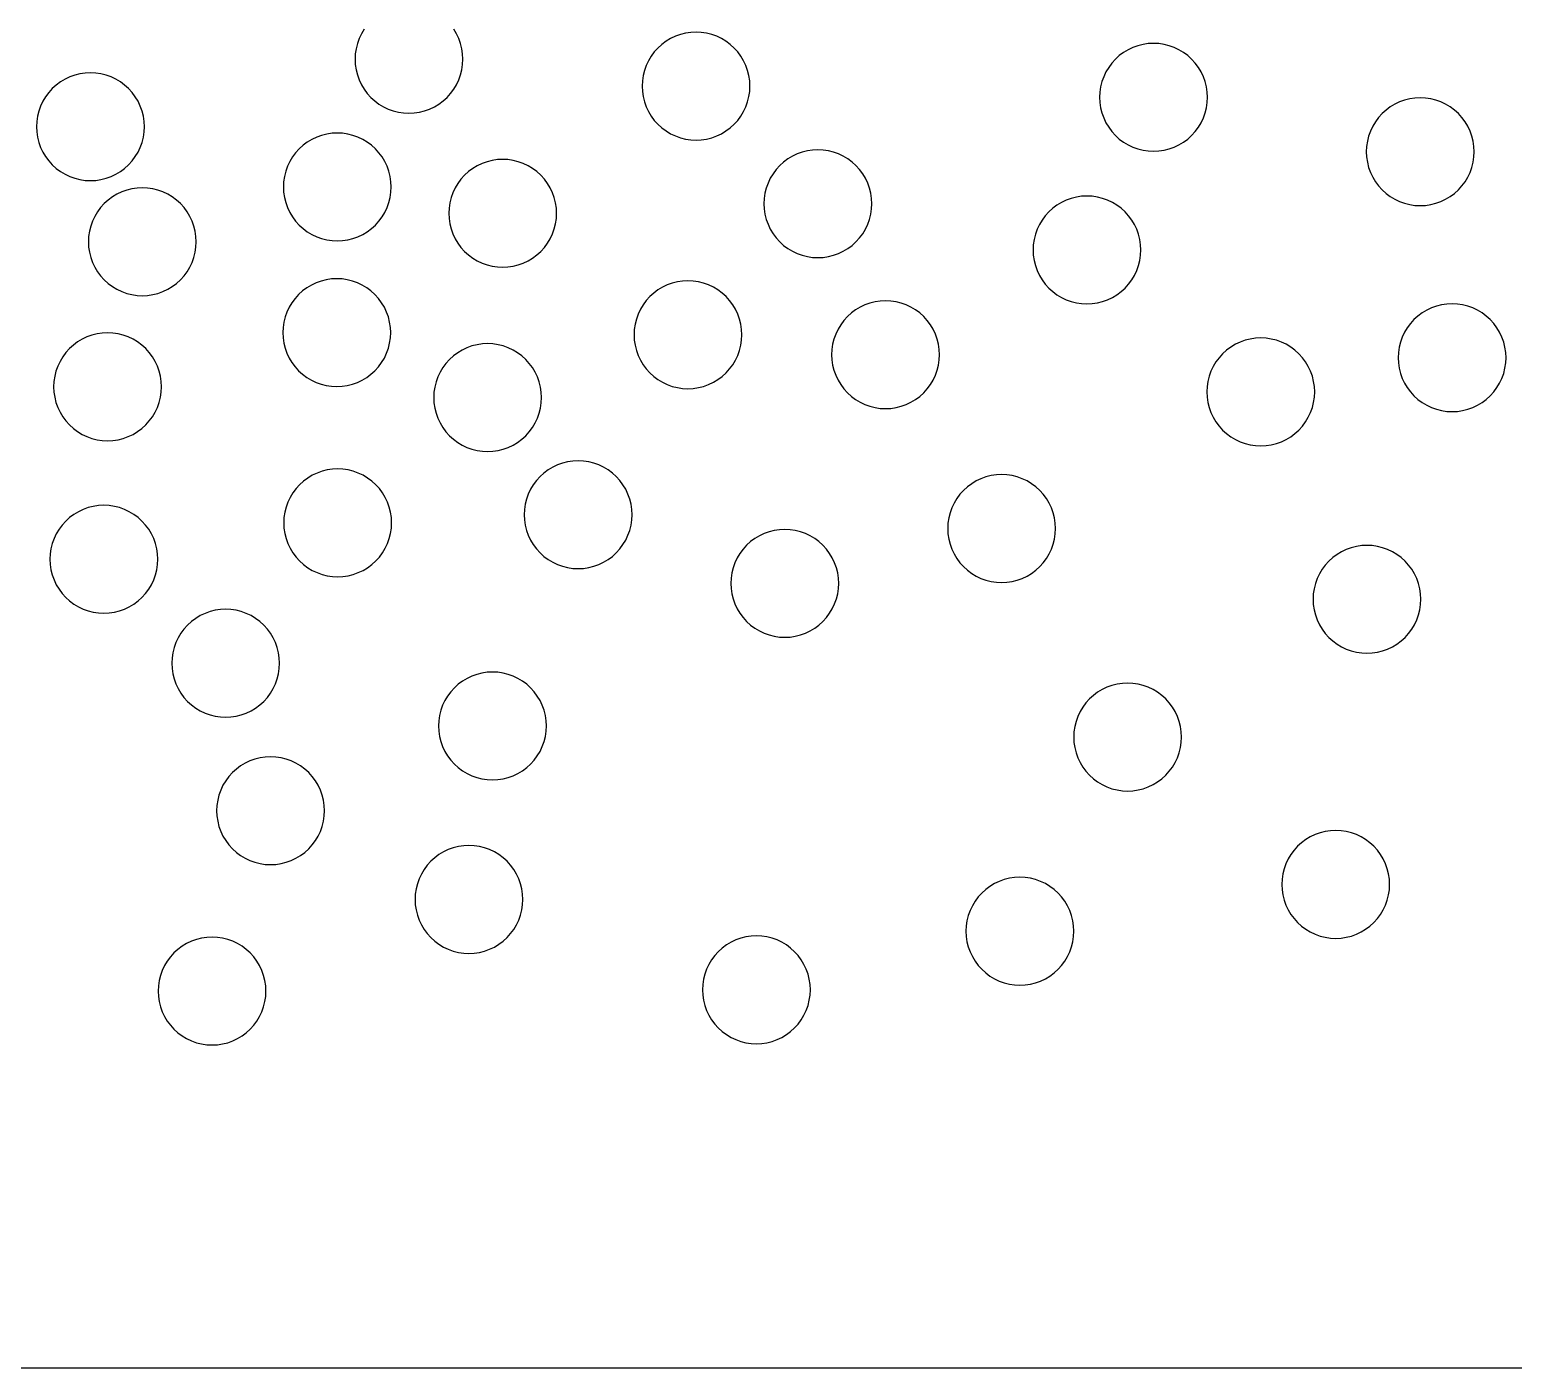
# Model space of a CAD drawing. Header units: millimetres. Extents: x 0 to 406, y 0 to 84.
# Drawn here: x 320.78 to 362.05, y 0 to 37.23 of the extents above; entities that cross this region are included whole.
import ezdxf

# ---------------------------------------------------------------- set-up
doc = ezdxf.new("R2010")
doc.units = ezdxf.units.MM

msp = doc.modelspace()

# ---------------------------------------------------------------- linework, layer by layer
at = {"color": 0}
for points in [[(0, 0), (0, 83.82), (406.4, 83.82), (406.4, 0), (0, 0)], [(330.082, 37.244), (330.006, 37.118), (329.943, 36.985), (329.894, 36.846), (329.858, 36.703), (329.836, 36.558), (329.829, 36.411), (329.836, 36.264), (329.858, 36.118), (329.894, 35.975), (329.943, 35.837), (330.006, 35.704), (330.082, 35.577), (330.17, 35.459), (330.268, 35.35), (330.377, 35.251), (330.496, 35.164), (330.622, 35.088), (330.755, 35.025), (330.894, 34.975), (331.036, 34.94), (331.182, 34.918), (331.329, 34.911), (331.476, 34.918), (331.622, 34.94), (331.764, 34.975), (331.903, 35.025), (332.036, 35.088), (332.162, 35.164), (332.281, 35.251), (332.39, 35.35)], [(332.39, 35.35), (332.489, 35.459), (332.576, 35.577), (332.652, 35.704), (332.715, 35.837), (332.764, 35.975), (332.8, 36.118), (332.822, 36.264), (332.829, 36.411), (332.822, 36.558), (332.8, 36.703), (332.764, 36.846), (332.715, 36.985), (332.652, 37.118), (332.576, 37.244)], [(340.375, 34.603), (340.474, 34.712), (340.562, 34.83), (340.638, 34.957), (340.701, 35.09), (340.75, 35.228), (340.786, 35.371), (340.808, 35.517), (340.815, 35.664), (340.808, 35.811), (340.786, 35.956), (340.75, 36.099), (340.701, 36.238), (340.638, 36.371), (340.562, 36.497), (340.474, 36.615), (340.375, 36.724), (340.266, 36.823), (340.148, 36.911), (340.022, 36.987), (339.889, 37.049), (339.75, 37.099), (339.607, 37.135), (339.462, 37.156), (339.315, 37.164), (339.168, 37.156), (339.022, 37.135), (338.879, 37.099), (338.741, 37.049), (338.608, 36.987), (338.481, 36.911), (338.363, 36.823), (338.254, 36.724), (338.155, 36.615), (338.068, 36.497), (337.992, 36.371), (337.929, 36.238), (337.879, 36.099), (337.844, 35.956), (337.822, 35.811), (337.815, 35.664), (337.822, 35.517), (337.844, 35.371), (337.879, 35.228), (337.929, 35.09), (337.992, 34.957), (338.068, 34.83), (338.155, 34.712), (338.254, 34.603), (338.363, 34.504), (338.481, 34.416), (338.608, 34.341), (338.741, 34.278), (338.879, 34.228), (339.022, 34.193), (339.168, 34.171), (339.315, 34.164), (339.462, 34.171), (339.607, 34.193), (339.75, 34.228), (339.889, 34.278), (340.022, 34.341), (340.148, 34.416), (340.266, 34.504), (340.375, 34.603)], [(353.101, 34.292), (353.2, 34.401), (353.288, 34.52), (353.363, 34.646), (353.426, 34.779), (353.476, 34.918), (353.512, 35.06), (353.533, 35.206), (353.54, 35.353), (353.533, 35.5), (353.512, 35.646), (353.476, 35.788), (353.426, 35.927), (353.363, 36.06), (353.288, 36.186), (353.2, 36.305), (353.101, 36.414), (352.992, 36.512), (352.874, 36.6), (352.748, 36.676), (352.614, 36.739), (352.476, 36.788), (352.333, 36.824), (352.187, 36.846), (352.04, 36.853), (351.893, 36.846), (351.748, 36.824), (351.605, 36.788), (351.466, 36.739), (351.333, 36.676), (351.207, 36.6), (351.089, 36.512), (350.98, 36.414), (350.881, 36.305), (350.793, 36.186), (350.718, 36.06), (350.655, 35.927), (350.605, 35.788), (350.569, 35.646), (350.548, 35.5), (350.54, 35.353), (350.548, 35.206), (350.569, 35.06), (350.605, 34.918), (350.655, 34.779), (350.718, 34.646), (350.793, 34.52), (350.881, 34.401), (350.98, 34.292), (351.089, 34.193), (351.207, 34.106), (351.333, 34.03), (351.466, 33.967), (351.605, 33.918), (351.748, 33.882), (351.893, 33.86), (352.04, 33.853), (352.187, 33.86), (352.333, 33.882), (352.476, 33.918), (352.614, 33.967), (352.748, 34.03), (352.874, 34.106), (352.992, 34.193), (353.101, 34.292)], [(323.531, 33.475), (323.63, 33.584), (323.718, 33.702), (323.794, 33.828), (323.857, 33.961), (323.906, 34.1), (323.942, 34.243), (323.964, 34.388), (323.971, 34.535), (323.964, 34.682), (323.942, 34.828), (323.906, 34.971), (323.857, 35.109), (323.794, 35.242), (323.718, 35.369), (323.63, 35.487), (323.531, 35.596), (323.422, 35.695), (323.304, 35.782), (323.178, 35.858), (323.045, 35.921), (322.906, 35.971), (322.763, 36.006), (322.618, 36.028), (322.471, 36.035), (322.324, 36.028), (322.178, 36.006), (322.035, 35.971), (321.897, 35.921), (321.764, 35.858), (321.637, 35.782), (321.519, 35.695), (321.41, 35.596), (321.311, 35.487), (321.224, 35.369), (321.148, 35.242), (321.085, 35.109), (321.035, 34.971), (321, 34.828), (320.978, 34.682), (320.971, 34.535), (320.978, 34.388), (321, 34.243), (321.035, 34.1), (321.085, 33.961), (321.148, 33.828), (321.224, 33.702), (321.311, 33.584), (321.41, 33.475), (321.519, 33.376), (321.637, 33.288), (321.764, 33.212), (321.897, 33.149), (322.035, 33.1), (322.178, 33.064), (322.324, 33.043), (322.471, 33.035), (322.618, 33.043), (322.763, 33.064), (322.906, 33.1), (323.045, 33.149), (323.178, 33.212), (323.304, 33.288), (323.422, 33.376), (323.531, 33.475)], [(360.52, 32.779), (360.618, 32.888), (360.706, 33.006), (360.782, 33.133), (360.845, 33.266), (360.894, 33.404), (360.93, 33.547), (360.952, 33.693), (360.959, 33.84), (360.952, 33.987), (360.93, 34.132), (360.894, 34.275), (360.845, 34.414), (360.782, 34.547), (360.706, 34.673), (360.618, 34.791), (360.52, 34.9), (360.41, 34.999), (360.292, 35.087), (360.166, 35.163), (360.033, 35.226), (359.894, 35.275), (359.751, 35.311), (359.606, 35.333), (359.459, 35.34), (359.312, 35.333), (359.166, 35.311), (359.023, 35.275), (358.885, 35.226), (358.752, 35.163), (358.626, 35.087), (358.507, 34.999), (358.398, 34.9), (358.299, 34.791), (358.212, 34.673), (358.136, 34.547), (358.073, 34.414), (358.023, 34.275), (357.988, 34.132), (357.966, 33.987), (357.959, 33.84), (357.966, 33.693), (357.988, 33.547), (358.023, 33.404), (358.073, 33.266), (358.136, 33.133), (358.212, 33.006), (358.299, 32.888), (358.398, 32.779), (358.507, 32.68), (358.626, 32.593), (358.752, 32.517), (358.885, 32.454), (359.023, 32.404), (359.166, 32.369), (359.312, 32.347), (359.459, 32.34), (359.606, 32.347), (359.751, 32.369), (359.894, 32.404), (360.033, 32.454), (360.166, 32.517), (360.292, 32.593), (360.41, 32.68), (360.52, 32.779)], [(330.397, 31.799), (330.496, 31.908), (330.584, 32.026), (330.66, 32.152), (330.722, 32.285), (330.772, 32.424), (330.808, 32.567), (330.829, 32.712), (330.837, 32.859), (330.829, 33.006), (330.808, 33.152), (330.772, 33.295), (330.722, 33.433), (330.66, 33.566), (330.584, 33.693), (330.496, 33.811), (330.397, 33.92), (330.288, 34.019), (330.17, 34.107), (330.044, 34.182), (329.911, 34.245), (329.772, 34.295), (329.629, 34.331), (329.484, 34.352), (329.337, 34.359), (329.19, 34.352), (329.044, 34.331), (328.901, 34.295), (328.763, 34.245), (328.63, 34.182), (328.503, 34.107), (328.385, 34.019), (328.276, 33.92), (328.177, 33.811), (328.089, 33.693), (328.014, 33.566), (327.951, 33.433), (327.901, 33.295), (327.865, 33.152), (327.844, 33.006), (327.837, 32.859), (327.844, 32.712), (327.865, 32.567), (327.901, 32.424), (327.951, 32.285), (328.014, 32.152), (328.089, 32.026), (328.177, 31.908), (328.276, 31.799), (328.385, 31.7), (328.503, 31.612), (328.63, 31.536), (328.763, 31.474), (328.901, 31.424), (329.044, 31.388), (329.19, 31.367), (329.337, 31.359), (329.484, 31.367), (329.629, 31.388), (329.772, 31.424), (329.911, 31.474), (330.044, 31.536), (330.17, 31.612), (330.288, 31.7), (330.397, 31.799)], [(343.764, 31.333), (343.863, 31.442), (343.951, 31.56), (344.027, 31.687), (344.09, 31.82), (344.139, 31.958), (344.175, 32.101), (344.197, 32.247), (344.204, 32.394), (344.197, 32.541), (344.175, 32.686), (344.139, 32.829), (344.09, 32.968), (344.027, 33.101), (343.951, 33.227), (343.863, 33.345), (343.764, 33.454), (343.655, 33.553), (343.537, 33.641), (343.411, 33.717), (343.278, 33.78), (343.139, 33.829), (342.996, 33.865), (342.851, 33.886), (342.704, 33.894), (342.557, 33.886), (342.411, 33.865), (342.268, 33.829), (342.13, 33.78), (341.997, 33.717), (341.87, 33.641), (341.752, 33.553), (341.643, 33.454), (341.544, 33.345), (341.457, 33.227), (341.381, 33.101), (341.318, 32.968), (341.268, 32.829), (341.233, 32.686), (341.211, 32.541), (341.204, 32.394), (341.211, 32.247), (341.233, 32.101), (341.268, 31.958), (341.318, 31.82), (341.381, 31.687), (341.457, 31.56), (341.544, 31.442), (341.643, 31.333), (341.752, 31.234), (341.87, 31.146), (341.997, 31.071), (342.13, 31.008), (342.268, 30.958), (342.411, 30.923), (342.557, 30.901), (342.704, 30.894), (342.851, 30.901), (342.996, 30.923), (343.139, 30.958), (343.278, 31.008), (343.411, 31.071), (343.537, 31.146), (343.655, 31.234), (343.764, 31.333)], [(334.997, 31.066), (335.096, 31.175), (335.184, 31.293), (335.26, 31.419), (335.323, 31.552), (335.372, 31.691), (335.408, 31.834), (335.43, 31.979), (335.437, 32.126), (335.43, 32.273), (335.408, 32.419), (335.372, 32.562), (335.323, 32.7), (335.26, 32.833), (335.184, 32.96), (335.096, 33.078), (334.997, 33.187), (334.888, 33.286), (334.77, 33.374), (334.644, 33.449), (334.511, 33.512), (334.372, 33.562), (334.229, 33.597), (334.084, 33.619), (333.937, 33.626), (333.79, 33.619), (333.644, 33.597), (333.501, 33.562), (333.363, 33.512), (333.23, 33.449), (333.103, 33.374), (332.985, 33.286), (332.876, 33.187), (332.777, 33.078), (332.69, 32.96), (332.614, 32.833), (332.551, 32.7), (332.501, 32.562), (332.466, 32.419), (332.444, 32.273), (332.437, 32.126), (332.444, 31.979), (332.466, 31.834), (332.501, 31.691), (332.551, 31.552), (332.614, 31.419), (332.69, 31.293), (332.777, 31.175), (332.876, 31.066), (332.985, 30.967), (333.103, 30.879), (333.23, 30.803), (333.363, 30.74), (333.501, 30.691), (333.644, 30.655), (333.79, 30.634), (333.937, 30.626), (334.084, 30.634), (334.229, 30.655), (334.372, 30.691), (334.511, 30.74), (334.644, 30.803), (334.77, 30.879), (334.888, 30.967), (334.997, 31.066)], [(324.974, 30.274), (325.073, 30.383), (325.16, 30.502), (325.236, 30.628), (325.299, 30.761), (325.349, 30.899), (325.384, 31.042), (325.406, 31.188), (325.413, 31.335), (325.406, 31.482), (325.384, 31.628), (325.349, 31.77), (325.299, 31.909), (325.236, 32.042), (325.16, 32.168), (325.073, 32.286), (324.974, 32.396), (324.865, 32.494), (324.747, 32.582), (324.62, 32.658), (324.487, 32.721), (324.349, 32.77), (324.206, 32.806), (324.06, 32.828), (323.913, 32.835), (323.766, 32.828), (323.621, 32.806), (323.478, 32.77), (323.339, 32.721), (323.206, 32.658), (323.08, 32.582), (322.962, 32.494), (322.853, 32.396), (322.754, 32.286), (322.666, 32.168), (322.59, 32.042), (322.527, 31.909), (322.478, 31.77), (322.442, 31.628), (322.42, 31.482), (322.413, 31.335), (322.42, 31.188), (322.442, 31.042), (322.478, 30.899), (322.527, 30.761), (322.59, 30.628), (322.666, 30.502), (322.754, 30.383), (322.853, 30.274), (322.962, 30.175), (323.08, 30.088), (323.206, 30.012), (323.339, 29.949), (323.478, 29.899), (323.621, 29.864), (323.766, 29.842), (323.913, 29.835), (324.06, 29.842), (324.206, 29.864), (324.349, 29.899), (324.487, 29.949), (324.62, 30.012), (324.747, 30.088), (324.865, 30.175), (324.974, 30.274)], [(351.249, 30.046), (351.348, 30.155), (351.436, 30.273), (351.511, 30.4), (351.574, 30.533), (351.624, 30.671), (351.66, 30.814), (351.681, 30.96), (351.688, 31.107), (351.681, 31.254), (351.66, 31.399), (351.624, 31.542), (351.574, 31.681), (351.511, 31.814), (351.436, 31.94), (351.348, 32.058), (351.249, 32.167), (351.14, 32.266), (351.022, 32.354), (350.895, 32.429), (350.762, 32.492), (350.624, 32.542), (350.481, 32.578), (350.335, 32.599), (350.188, 32.607), (350.041, 32.599), (349.896, 32.578), (349.753, 32.542), (349.614, 32.492), (349.481, 32.429), (349.355, 32.354), (349.237, 32.266), (349.128, 32.167), (349.029, 32.058), (348.941, 31.94), (348.865, 31.814), (348.803, 31.681), (348.753, 31.542), (348.717, 31.399), (348.696, 31.254), (348.688, 31.107), (348.696, 30.96), (348.717, 30.814), (348.753, 30.671), (348.803, 30.533), (348.865, 30.4), (348.941, 30.273), (349.029, 30.155), (349.128, 30.046), (349.237, 29.947), (349.355, 29.859), (349.481, 29.784), (349.614, 29.721), (349.753, 29.671), (349.896, 29.635), (350.041, 29.614), (350.188, 29.607), (350.335, 29.614), (350.481, 29.635), (350.624, 29.671), (350.762, 29.721), (350.895, 29.784), (351.022, 29.859), (351.14, 29.947), (351.249, 30.046)], [(330.382, 27.746), (330.481, 27.855), (330.569, 27.974), (330.645, 28.1), (330.708, 28.233), (330.757, 28.372), (330.793, 28.514), (330.815, 28.66), (330.822, 28.807), (330.815, 28.954), (330.793, 29.1), (330.757, 29.243), (330.708, 29.381), (330.645, 29.514), (330.569, 29.64), (330.481, 29.759), (330.382, 29.868), (330.273, 29.967), (330.155, 30.054), (330.029, 30.13), (329.896, 30.193), (329.757, 30.242), (329.614, 30.278), (329.469, 30.3), (329.322, 30.307), (329.175, 30.3), (329.029, 30.278), (328.886, 30.242), (328.748, 30.193), (328.615, 30.13), (328.488, 30.054), (328.37, 29.967), (328.261, 29.868), (328.162, 29.759), (328.075, 29.64), (327.999, 29.514), (327.936, 29.381), (327.886, 29.243), (327.851, 29.1), (327.829, 28.954), (327.822, 28.807), (327.829, 28.66), (327.851, 28.514), (327.886, 28.372), (327.936, 28.233), (327.999, 28.1), (328.075, 27.974), (328.162, 27.855), (328.261, 27.746), (328.37, 27.648), (328.488, 27.56), (328.615, 27.484), (328.748, 27.421), (328.886, 27.372), (329.029, 27.336), (329.175, 27.314), (329.322, 27.307), (329.469, 27.314), (329.614, 27.336), (329.757, 27.372), (329.896, 27.421), (330.029, 27.484), (330.155, 27.56), (330.273, 27.648), (330.382, 27.746)], [(340.151, 27.688), (340.25, 27.797), (340.337, 27.915), (340.413, 28.041), (340.476, 28.174), (340.525, 28.313), (340.561, 28.456), (340.583, 28.601), (340.59, 28.748), (340.583, 28.895), (340.561, 29.041), (340.525, 29.184), (340.476, 29.322), (340.413, 29.456), (340.337, 29.582), (340.25, 29.7), (340.151, 29.809), (340.042, 29.908), (339.923, 29.996), (339.797, 30.071), (339.664, 30.134), (339.525, 30.184), (339.383, 30.22), (339.237, 30.241), (339.09, 30.248), (338.943, 30.241), (338.797, 30.22), (338.655, 30.184), (338.516, 30.134), (338.383, 30.071), (338.257, 29.996), (338.138, 29.908), (338.029, 29.809), (337.931, 29.7), (337.843, 29.582), (337.767, 29.456), (337.704, 29.322), (337.655, 29.184), (337.619, 29.041), (337.597, 28.895), (337.59, 28.748), (337.597, 28.601), (337.619, 28.456), (337.655, 28.313), (337.704, 28.174), (337.767, 28.041), (337.843, 27.915), (337.931, 27.797), (338.029, 27.688), (338.138, 27.589), (338.257, 27.501), (338.383, 27.426), (338.516, 27.363), (338.655, 27.313), (338.797, 27.277), (338.943, 27.256), (339.09, 27.248), (339.237, 27.256), (339.383, 27.277), (339.525, 27.313), (339.664, 27.363), (339.797, 27.426), (339.923, 27.501), (340.042, 27.589), (340.151, 27.688)], [(345.647, 27.133), (345.746, 27.243), (345.834, 27.361), (345.909, 27.487), (345.972, 27.62), (346.022, 27.759), (346.058, 27.902), (346.079, 28.047), (346.087, 28.194), (346.079, 28.341), (346.058, 28.487), (346.022, 28.63), (345.972, 28.768), (345.909, 28.901), (345.834, 29.028), (345.746, 29.146), (345.647, 29.255), (345.538, 29.354), (345.42, 29.441), (345.294, 29.517), (345.161, 29.58), (345.022, 29.63), (344.879, 29.665), (344.734, 29.687), (344.587, 29.694), (344.44, 29.687), (344.294, 29.665), (344.151, 29.63), (344.013, 29.58), (343.88, 29.517), (343.753, 29.441), (343.635, 29.354), (343.526, 29.255), (343.427, 29.146), (343.339, 29.028), (343.264, 28.901), (343.201, 28.768), (343.151, 28.63), (343.115, 28.487), (343.094, 28.341), (343.087, 28.194), (343.094, 28.047), (343.115, 27.902), (343.151, 27.759), (343.201, 27.62), (343.264, 27.487), (343.339, 27.361), (343.427, 27.243), (343.526, 27.133), (343.635, 27.035), (343.753, 26.947), (343.88, 26.871), (344.013, 26.808), (344.151, 26.759), (344.294, 26.723), (344.44, 26.701), (344.587, 26.694), (344.734, 26.701), (344.879, 26.723), (345.022, 26.759), (345.161, 26.808), (345.294, 26.871), (345.42, 26.947), (345.538, 27.035), (345.647, 27.133)], [(361.406, 27.05), (361.505, 27.159), (361.592, 27.277), (361.668, 27.403), (361.731, 27.536), (361.78, 27.675), (361.816, 27.818), (361.838, 27.963), (361.845, 28.11), (361.838, 28.257), (361.816, 28.403), (361.78, 28.546), (361.731, 28.684), (361.668, 28.817), (361.592, 28.944), (361.505, 29.062), (361.406, 29.171), (361.297, 29.27), (361.178, 29.357), (361.052, 29.433), (360.919, 29.496), (360.78, 29.546), (360.638, 29.581), (360.492, 29.603), (360.345, 29.61), (360.198, 29.603), (360.052, 29.581), (359.91, 29.546), (359.771, 29.496), (359.638, 29.433), (359.512, 29.357), (359.393, 29.27), (359.284, 29.171), (359.186, 29.062), (359.098, 28.944), (359.022, 28.817), (358.959, 28.684), (358.91, 28.546), (358.874, 28.403), (358.852, 28.257), (358.845, 28.11), (358.852, 27.963), (358.874, 27.818), (358.91, 27.675), (358.959, 27.536), (359.022, 27.403), (359.098, 27.277), (359.186, 27.159), (359.284, 27.05), (359.393, 26.951), (359.512, 26.863), (359.638, 26.787), (359.771, 26.724), (359.91, 26.675), (360.052, 26.639), (360.198, 26.617), (360.345, 26.61), (360.492, 26.617), (360.638, 26.639), (360.78, 26.675), (360.919, 26.724), (361.052, 26.787), (361.178, 26.863), (361.297, 26.951), (361.406, 27.05)], [(324.008, 26.241), (324.107, 26.35), (324.194, 26.468), (324.27, 26.594), (324.333, 26.727), (324.383, 26.866), (324.418, 27.009), (324.44, 27.154), (324.447, 27.301), (324.44, 27.448), (324.418, 27.594), (324.383, 27.737), (324.333, 27.875), (324.27, 28.008), (324.194, 28.135), (324.107, 28.253), (324.008, 28.362), (323.899, 28.461), (323.78, 28.549), (323.654, 28.624), (323.521, 28.687), (323.383, 28.737), (323.24, 28.773), (323.094, 28.794), (322.947, 28.801), (322.8, 28.794), (322.655, 28.773), (322.512, 28.737), (322.373, 28.687), (322.24, 28.624), (322.114, 28.549), (321.996, 28.461), (321.886, 28.362), (321.788, 28.253), (321.7, 28.135), (321.624, 28.008), (321.561, 27.875), (321.512, 27.737), (321.476, 27.594), (321.454, 27.448), (321.447, 27.301), (321.454, 27.154), (321.476, 27.009), (321.512, 26.866), (321.561, 26.727), (321.624, 26.594), (321.7, 26.468), (321.788, 26.35), (321.886, 26.241), (321.996, 26.142), (322.114, 26.054), (322.24, 25.978), (322.373, 25.916), (322.512, 25.866), (322.655, 25.83), (322.8, 25.809), (322.947, 25.801), (323.094, 25.809), (323.24, 25.83), (323.383, 25.866), (323.521, 25.916), (323.654, 25.978), (323.78, 26.054), (323.899, 26.142), (324.008, 26.241)], [(334.579, 25.94), (334.678, 26.049), (334.765, 26.167), (334.841, 26.294), (334.904, 26.427), (334.953, 26.565), (334.989, 26.708), (335.011, 26.854), (335.018, 27.001), (335.011, 27.148), (334.989, 27.293), (334.953, 27.436), (334.904, 27.575), (334.841, 27.708), (334.765, 27.834), (334.678, 27.952), (334.579, 28.061), (334.47, 28.16), (334.351, 28.248), (334.225, 28.324), (334.092, 28.387), (333.953, 28.436), (333.811, 28.472), (333.665, 28.494), (333.518, 28.501), (333.371, 28.494), (333.225, 28.472), (333.083, 28.436), (332.944, 28.387), (332.811, 28.324), (332.685, 28.248), (332.566, 28.16), (332.457, 28.061), (332.359, 27.952), (332.271, 27.834), (332.195, 27.708), (332.132, 27.575), (332.083, 27.436), (332.047, 27.293), (332.025, 27.148), (332.018, 27.001), (332.025, 26.854), (332.047, 26.708), (332.083, 26.565), (332.132, 26.427), (332.195, 26.294), (332.271, 26.167), (332.359, 26.049), (332.457, 25.94), (332.566, 25.841), (332.685, 25.754), (332.811, 25.678), (332.944, 25.615), (333.083, 25.565), (333.225, 25.53), (333.371, 25.508), (333.518, 25.501), (333.665, 25.508), (333.811, 25.53), (333.953, 25.565), (334.092, 25.615), (334.225, 25.678), (334.351, 25.754), (334.47, 25.841), (334.579, 25.94)], [(356.083, 26.098), (356.182, 26.207), (356.27, 26.325), (356.345, 26.452), (356.408, 26.585), (356.458, 26.723), (356.494, 26.866), (356.515, 27.012), (356.523, 27.159), (356.515, 27.306), (356.494, 27.451), (356.458, 27.594), (356.408, 27.733), (356.345, 27.866), (356.27, 27.992), (356.182, 28.11), (356.083, 28.22), (355.974, 28.318), (355.856, 28.406), (355.73, 28.482), (355.597, 28.545), (355.458, 28.594), (355.315, 28.63), (355.17, 28.652), (355.023, 28.659), (354.876, 28.652), (354.73, 28.63), (354.587, 28.594), (354.449, 28.545), (354.316, 28.482), (354.189, 28.406), (354.071, 28.318), (353.962, 28.22), (353.863, 28.11), (353.775, 27.992), (353.7, 27.866), (353.637, 27.733), (353.587, 27.594), (353.551, 27.451), (353.53, 27.306), (353.523, 27.159), (353.53, 27.012), (353.551, 26.866), (353.587, 26.723), (353.637, 26.585), (353.7, 26.452), (353.775, 26.325), (353.863, 26.207), (353.962, 26.098), (354.071, 25.999), (354.189, 25.912), (354.316, 25.836), (354.449, 25.773), (354.587, 25.723), (354.73, 25.688), (354.876, 25.666), (355.023, 25.659), (355.17, 25.666), (355.315, 25.688), (355.458, 25.723), (355.597, 25.773), (355.73, 25.836), (355.856, 25.912), (355.974, 25.999), (356.083, 26.098)], [(337.097, 22.683), (337.195, 22.792), (337.283, 22.91), (337.359, 23.036), (337.422, 23.17), (337.471, 23.308), (337.507, 23.451), (337.529, 23.597), (337.536, 23.744), (337.529, 23.891), (337.507, 24.036), (337.471, 24.179), (337.422, 24.318), (337.359, 24.451), (337.283, 24.577), (337.195, 24.695), (337.097, 24.804), (336.987, 24.903), (336.869, 24.991), (336.743, 25.066), (336.61, 25.129), (336.471, 25.179), (336.329, 25.215), (336.183, 25.236), (336.036, 25.244), (335.889, 25.236), (335.743, 25.215), (335.6, 25.179), (335.462, 25.129), (335.329, 25.066), (335.203, 24.991), (335.084, 24.903), (334.975, 24.804), (334.876, 24.695), (334.789, 24.577), (334.713, 24.451), (334.65, 24.318), (334.6, 24.179), (334.565, 24.036), (334.543, 23.891), (334.536, 23.744), (334.543, 23.597), (334.565, 23.451), (334.6, 23.308), (334.65, 23.17), (334.713, 23.036), (334.789, 22.91), (334.876, 22.792), (334.975, 22.683), (335.084, 22.584), (335.203, 22.496), (335.329, 22.421), (335.462, 22.358), (335.6, 22.308), (335.743, 22.272), (335.889, 22.251), (336.036, 22.244), (336.183, 22.251), (336.329, 22.272), (336.471, 22.308), (336.61, 22.358), (336.743, 22.421), (336.869, 22.496), (336.987, 22.584), (337.097, 22.683)], [(330.408, 22.456), (330.507, 22.565), (330.594, 22.684), (330.67, 22.81), (330.733, 22.943), (330.782, 23.081), (330.818, 23.224), (330.84, 23.37), (330.847, 23.517), (330.84, 23.664), (330.818, 23.81), (330.782, 23.952), (330.733, 24.091), (330.67, 24.224), (330.594, 24.35), (330.507, 24.469), (330.408, 24.578), (330.299, 24.676), (330.18, 24.764), (330.054, 24.84), (329.921, 24.903), (329.782, 24.952), (329.64, 24.988), (329.494, 25.01), (329.347, 25.017), (329.2, 25.01), (329.054, 24.988), (328.912, 24.952), (328.773, 24.903), (328.64, 24.84), (328.514, 24.764), (328.395, 24.676), (328.286, 24.578), (328.188, 24.469), (328.1, 24.35), (328.024, 24.224), (327.961, 24.091), (327.912, 23.952), (327.876, 23.81), (327.854, 23.664), (327.847, 23.517), (327.854, 23.37), (327.876, 23.224), (327.912, 23.081), (327.961, 22.943), (328.024, 22.81), (328.1, 22.684), (328.188, 22.565), (328.286, 22.456), (328.395, 22.357), (328.514, 22.27), (328.64, 22.194), (328.773, 22.131), (328.912, 22.082), (329.054, 22.046), (329.2, 22.024), (329.347, 22.017), (329.494, 22.024), (329.64, 22.046), (329.782, 22.082), (329.921, 22.131), (330.054, 22.194), (330.18, 22.27), (330.299, 22.357), (330.408, 22.456)], [(348.876, 22.298), (348.974, 22.407), (349.062, 22.526), (349.138, 22.652), (349.201, 22.785), (349.25, 22.924), (349.286, 23.066), (349.308, 23.212), (349.315, 23.359), (349.308, 23.506), (349.286, 23.652), (349.25, 23.794), (349.201, 23.933), (349.138, 24.066), (349.062, 24.192), (348.974, 24.311), (348.876, 24.42), (348.767, 24.519), (348.648, 24.606), (348.522, 24.682), (348.389, 24.745), (348.25, 24.794), (348.108, 24.83), (347.962, 24.852), (347.815, 24.859), (347.668, 24.852), (347.522, 24.83), (347.38, 24.794), (347.241, 24.745), (347.108, 24.682), (346.982, 24.606), (346.863, 24.519), (346.754, 24.42), (346.655, 24.311), (346.568, 24.192), (346.492, 24.066), (346.429, 23.933), (346.38, 23.794), (346.344, 23.652), (346.322, 23.506), (346.315, 23.359), (346.322, 23.212), (346.344, 23.066), (346.38, 22.924), (346.429, 22.785), (346.492, 22.652), (346.568, 22.526), (346.655, 22.407), (346.754, 22.298), (346.863, 22.199), (346.982, 22.112), (347.108, 22.036), (347.241, 21.973), (347.38, 21.924), (347.522, 21.888), (347.668, 21.866), (347.815, 21.859), (347.962, 21.866), (348.108, 21.888), (348.25, 21.924), (348.389, 21.973), (348.522, 22.036), (348.648, 22.112), (348.767, 22.199), (348.876, 22.298)], [(323.903, 21.443), (324.002, 21.553), (324.09, 21.671), (324.166, 21.797), (324.229, 21.93), (324.278, 22.069), (324.314, 22.211), (324.336, 22.357), (324.343, 22.504), (324.336, 22.651), (324.314, 22.797), (324.278, 22.94), (324.229, 23.078), (324.166, 23.211), (324.09, 23.337), (324.002, 23.456), (323.903, 23.565), (323.794, 23.664), (323.676, 23.751), (323.55, 23.827), (323.417, 23.89), (323.278, 23.94), (323.135, 23.975), (322.99, 23.997), (322.843, 24.004), (322.696, 23.997), (322.55, 23.975), (322.407, 23.94), (322.269, 23.89), (322.136, 23.827), (322.009, 23.751), (321.891, 23.664), (321.782, 23.565), (321.683, 23.456), (321.596, 23.337), (321.52, 23.211), (321.457, 23.078), (321.407, 22.94), (321.372, 22.797), (321.35, 22.651), (321.343, 22.504), (321.35, 22.357), (321.372, 22.211), (321.407, 22.069), (321.457, 21.93), (321.52, 21.797), (321.596, 21.671), (321.683, 21.553), (321.782, 21.443), (321.891, 21.345), (322.009, 21.257), (322.136, 21.181), (322.269, 21.118), (322.407, 21.069), (322.55, 21.033), (322.696, 21.011), (322.843, 21.004), (322.99, 21.011), (323.135, 21.033), (323.278, 21.069), (323.417, 21.118), (323.55, 21.181), (323.676, 21.257), (323.794, 21.345), (323.903, 21.443)], [(342.844, 20.773), (342.943, 20.882), (343.031, 21.001), (343.106, 21.127), (343.169, 21.26), (343.219, 21.399), (343.255, 21.541), (343.276, 21.687), (343.283, 21.834), (343.276, 21.981), (343.255, 22.127), (343.219, 22.269), (343.169, 22.408), (343.106, 22.541), (343.031, 22.667), (342.943, 22.786), (342.844, 22.895), (342.735, 22.994), (342.617, 23.081), (342.491, 23.157), (342.357, 23.22), (342.219, 23.269), (342.076, 23.305), (341.93, 23.327), (341.783, 23.334), (341.636, 23.327), (341.491, 23.305), (341.348, 23.269), (341.209, 23.22), (341.076, 23.157), (340.95, 23.081), (340.832, 22.994), (340.723, 22.895), (340.624, 22.786), (340.536, 22.667), (340.461, 22.541), (340.398, 22.408), (340.348, 22.269), (340.312, 22.127), (340.291, 21.981), (340.283, 21.834), (340.291, 21.687), (340.312, 21.541), (340.348, 21.399), (340.398, 21.26), (340.461, 21.127), (340.536, 21.001), (340.624, 20.882), (340.723, 20.773), (340.832, 20.675), (340.95, 20.587), (341.076, 20.511), (341.209, 20.448), (341.348, 20.399), (341.491, 20.363), (341.636, 20.341), (341.783, 20.334), (341.93, 20.341), (342.076, 20.363), (342.219, 20.399), (342.357, 20.448), (342.491, 20.511), (342.617, 20.587), (342.735, 20.675), (342.844, 20.773)], [(359.038, 20.33), (359.137, 20.439), (359.225, 20.558), (359.3, 20.684), (359.363, 20.817), (359.413, 20.956), (359.449, 21.098), (359.47, 21.244), (359.477, 21.391), (359.47, 21.538), (359.449, 21.684), (359.413, 21.826), (359.363, 21.965), (359.3, 22.098), (359.225, 22.224), (359.137, 22.343), (359.038, 22.452), (358.929, 22.55), (358.811, 22.638), (358.684, 22.714), (358.551, 22.777), (358.413, 22.826), (358.27, 22.862), (358.124, 22.884), (357.977, 22.891), (357.83, 22.884), (357.685, 22.862), (357.542, 22.826), (357.403, 22.777), (357.27, 22.714), (357.144, 22.638), (357.026, 22.55), (356.917, 22.452), (356.818, 22.343), (356.73, 22.224), (356.654, 22.098), (356.592, 21.965), (356.542, 21.826), (356.506, 21.684), (356.485, 21.538), (356.477, 21.391), (356.485, 21.244), (356.506, 21.098), (356.542, 20.956), (356.592, 20.817), (356.654, 20.684), (356.73, 20.558), (356.818, 20.439), (356.917, 20.33), (357.026, 20.231), (357.144, 20.144), (357.27, 20.068), (357.403, 20.005), (357.542, 19.956), (357.685, 19.92), (357.83, 19.898), (357.977, 19.891), (358.124, 19.898), (358.27, 19.92), (358.413, 19.956), (358.551, 20.005), (358.684, 20.068), (358.811, 20.144), (358.929, 20.231), (359.038, 20.33)], [(327.292, 18.552), (327.391, 18.661), (327.479, 18.779), (327.555, 18.905), (327.617, 19.038), (327.667, 19.177), (327.703, 19.32), (327.724, 19.465), (327.732, 19.612), (327.724, 19.759), (327.703, 19.905), (327.667, 20.048), (327.617, 20.186), (327.555, 20.319), (327.479, 20.446), (327.391, 20.564), (327.292, 20.673), (327.183, 20.772), (327.065, 20.86), (326.939, 20.935), (326.806, 20.998), (326.667, 21.048), (326.524, 21.084), (326.379, 21.105), (326.232, 21.112), (326.085, 21.105), (325.939, 21.084), (325.796, 21.048), (325.658, 20.998), (325.525, 20.935), (325.398, 20.86), (325.28, 20.772), (325.171, 20.673), (325.072, 20.564), (324.984, 20.446), (324.909, 20.319), (324.846, 20.186), (324.796, 20.048), (324.76, 19.905), (324.739, 19.759), (324.732, 19.612), (324.739, 19.465), (324.76, 19.32), (324.796, 19.177), (324.846, 19.038), (324.909, 18.905), (324.984, 18.779), (325.072, 18.661), (325.171, 18.552), (325.28, 18.453), (325.398, 18.365), (325.525, 18.29), (325.658, 18.227), (325.796, 18.177), (325.939, 18.141), (326.085, 18.12), (326.232, 18.112), (326.379, 18.12), (326.524, 18.141), (326.667, 18.177), (326.806, 18.227), (326.939, 18.29), (327.065, 18.365), (327.183, 18.453), (327.292, 18.552)], [(334.714, 16.806), (334.813, 16.916), (334.9, 17.034), (334.976, 17.16), (335.039, 17.293), (335.088, 17.432), (335.124, 17.574), (335.146, 17.72), (335.153, 17.867), (335.146, 18.014), (335.124, 18.16), (335.088, 18.303), (335.039, 18.441), (334.976, 18.574), (334.9, 18.7), (334.813, 18.819), (334.714, 18.928), (334.605, 19.027), (334.486, 19.114), (334.36, 19.19), (334.227, 19.253), (334.088, 19.303), (333.946, 19.338), (333.8, 19.36), (333.653, 19.367), (333.506, 19.36), (333.36, 19.338), (333.218, 19.303), (333.079, 19.253), (332.946, 19.19), (332.82, 19.114), (332.701, 19.027), (332.592, 18.928), (332.494, 18.819), (332.406, 18.7), (332.33, 18.574), (332.267, 18.441), (332.218, 18.303), (332.182, 18.16), (332.16, 18.014), (332.153, 17.867), (332.16, 17.72), (332.182, 17.574), (332.218, 17.432), (332.267, 17.293), (332.33, 17.16), (332.406, 17.034), (332.494, 16.916), (332.592, 16.806), (332.701, 16.708), (332.82, 16.62), (332.946, 16.544), (333.079, 16.481), (333.218, 16.432), (333.36, 16.396), (333.506, 16.374), (333.653, 16.367), (333.8, 16.374), (333.946, 16.396), (334.088, 16.432), (334.227, 16.481), (334.36, 16.544), (334.486, 16.62), (334.605, 16.708), (334.714, 16.806)], [(352.38, 16.497), (352.479, 16.607), (352.567, 16.725), (352.643, 16.851), (352.706, 16.984), (352.755, 17.123), (352.791, 17.266), (352.813, 17.411), (352.82, 17.558), (352.813, 17.705), (352.791, 17.851), (352.755, 17.994), (352.706, 18.132), (352.643, 18.265), (352.567, 18.391), (352.479, 18.51), (352.38, 18.619), (352.271, 18.718), (352.153, 18.805), (352.027, 18.881), (351.894, 18.944), (351.755, 18.994), (351.612, 19.029), (351.467, 19.051), (351.32, 19.058), (351.173, 19.051), (351.027, 19.029), (350.884, 18.994), (350.746, 18.944), (350.613, 18.881), (350.486, 18.805), (350.368, 18.718), (350.259, 18.619), (350.16, 18.51), (350.073, 18.391), (349.997, 18.265), (349.934, 18.132), (349.884, 17.994), (349.849, 17.851), (349.827, 17.705), (349.82, 17.558), (349.827, 17.411), (349.849, 17.266), (349.884, 17.123), (349.934, 16.984), (349.997, 16.851), (350.073, 16.725), (350.16, 16.607), (350.259, 16.497), (350.368, 16.399), (350.486, 16.311), (350.613, 16.235), (350.746, 16.172), (350.884, 16.123), (351.027, 16.087), (351.173, 16.065), (351.32, 16.058), (351.467, 16.065), (351.612, 16.087), (351.755, 16.123), (351.894, 16.172), (352.027, 16.235), (352.153, 16.311), (352.271, 16.399), (352.38, 16.497)], [(328.541, 14.45), (328.64, 14.559), (328.727, 14.677), (328.803, 14.803), (328.866, 14.936), (328.916, 15.075), (328.951, 15.218), (328.973, 15.363), (328.98, 15.51), (328.973, 15.657), (328.951, 15.803), (328.916, 15.946), (328.866, 16.084), (328.803, 16.217), (328.727, 16.344), (328.64, 16.462), (328.541, 16.571), (328.432, 16.67), (328.314, 16.757), (328.187, 16.833), (328.054, 16.896), (327.916, 16.946), (327.773, 16.981), (327.627, 17.003), (327.48, 17.01), (327.333, 17.003), (327.188, 16.981), (327.045, 16.946), (326.906, 16.896), (326.773, 16.833), (326.647, 16.757), (326.529, 16.67), (326.42, 16.571), (326.321, 16.462), (326.233, 16.344), (326.157, 16.217), (326.094, 16.084), (326.045, 15.946), (326.009, 15.803), (325.987, 15.657), (325.98, 15.51), (325.987, 15.363), (326.009, 15.218), (326.045, 15.075), (326.094, 14.936), (326.157, 14.803), (326.233, 14.677), (326.321, 14.559), (326.42, 14.45), (326.529, 14.351), (326.647, 14.263), (326.773, 14.187), (326.906, 14.124), (327.045, 14.075), (327.188, 14.039), (327.333, 14.017), (327.48, 14.01), (327.627, 14.017), (327.773, 14.039), (327.916, 14.075), (328.054, 14.124), (328.187, 14.187), (328.314, 14.263), (328.432, 14.351), (328.541, 14.45)], [(358.168, 12.399), (358.267, 12.508), (358.355, 12.626), (358.43, 12.752), (358.493, 12.885), (358.543, 13.024), (358.579, 13.167), (358.6, 13.312), (358.608, 13.459), (358.6, 13.606), (358.579, 13.752), (358.543, 13.895), (358.493, 14.033), (358.43, 14.167), (358.355, 14.293), (358.267, 14.411), (358.168, 14.52), (358.059, 14.619), (357.941, 14.707), (357.815, 14.782), (357.682, 14.845), (357.543, 14.895), (357.4, 14.931), (357.255, 14.952), (357.108, 14.959), (356.961, 14.952), (356.815, 14.931), (356.672, 14.895), (356.534, 14.845), (356.4, 14.782), (356.274, 14.707), (356.156, 14.619), (356.047, 14.52), (355.948, 14.411), (355.86, 14.293), (355.785, 14.167), (355.722, 14.033), (355.672, 13.895), (355.636, 13.752), (355.615, 13.606), (355.608, 13.459), (355.615, 13.312), (355.636, 13.167), (355.672, 13.024), (355.722, 12.885), (355.785, 12.752), (355.86, 12.626), (355.948, 12.508), (356.047, 12.399), (356.156, 12.3), (356.274, 12.212), (356.4, 12.137), (356.534, 12.074), (356.672, 12.024), (356.815, 11.988), (356.961, 11.967), (357.108, 11.959), (357.255, 11.967), (357.4, 11.988), (357.543, 12.024), (357.682, 12.074), (357.815, 12.137), (357.941, 12.212), (358.059, 12.3), (358.168, 12.399)], [(334.059, 11.981), (334.158, 12.09), (334.246, 12.208), (334.322, 12.334), (334.384, 12.467), (334.434, 12.606), (334.47, 12.749), (334.491, 12.894), (334.499, 13.041), (334.491, 13.188), (334.47, 13.334), (334.434, 13.477), (334.384, 13.615), (334.322, 13.748), (334.246, 13.875), (334.158, 13.993), (334.059, 14.102), (333.95, 14.201), (333.832, 14.288), (333.706, 14.364), (333.573, 14.427), (333.434, 14.477), (333.291, 14.512), (333.146, 14.534), (332.999, 14.541), (332.852, 14.534), (332.706, 14.512), (332.563, 14.477), (332.425, 14.427), (332.292, 14.364), (332.165, 14.288), (332.047, 14.201), (331.938, 14.102), (331.839, 13.993), (331.751, 13.875), (331.676, 13.748), (331.613, 13.615), (331.563, 13.477), (331.527, 13.334), (331.506, 13.188), (331.499, 13.041), (331.506, 12.894), (331.527, 12.749), (331.563, 12.606), (331.613, 12.467), (331.676, 12.334), (331.751, 12.208), (331.839, 12.09), (331.938, 11.981), (332.047, 11.882), (332.165, 11.794), (332.292, 11.718), (332.425, 11.655), (332.563, 11.606), (332.706, 11.57), (332.852, 11.548), (332.999, 11.541), (333.146, 11.548), (333.291, 11.57), (333.434, 11.606), (333.573, 11.655), (333.706, 11.718), (333.832, 11.794), (333.95, 11.882), (334.059, 11.981)], [(349.384, 11.098), (349.483, 11.207), (349.571, 11.325), (349.646, 11.452), (349.709, 11.585), (349.759, 11.723), (349.795, 11.866), (349.816, 12.012), (349.823, 12.159), (349.816, 12.306), (349.795, 12.451), (349.759, 12.594), (349.709, 12.733), (349.646, 12.866), (349.571, 12.992), (349.483, 13.11), (349.384, 13.219), (349.275, 13.318), (349.157, 13.406), (349.031, 13.482), (348.897, 13.545), (348.759, 13.594), (348.616, 13.63), (348.47, 13.652), (348.323, 13.659), (348.176, 13.652), (348.031, 13.63), (347.888, 13.594), (347.749, 13.545), (347.616, 13.482), (347.49, 13.406), (347.372, 13.318), (347.263, 13.219), (347.164, 13.11), (347.076, 12.992), (347.001, 12.866), (346.938, 12.733), (346.888, 12.594), (346.852, 12.451), (346.831, 12.306), (346.823, 12.159), (346.831, 12.012), (346.852, 11.866), (346.888, 11.723), (346.938, 11.585), (347.001, 11.452), (347.076, 11.325), (347.164, 11.207), (347.263, 11.098), (347.372, 10.999), (347.49, 10.912), (347.616, 10.836), (347.749, 10.773), (347.888, 10.723), (348.031, 10.688), (348.176, 10.666), (348.323, 10.659), (348.47, 10.666), (348.616, 10.688), (348.759, 10.723), (348.897, 10.773), (349.031, 10.836), (349.157, 10.912), (349.275, 10.999), (349.384, 11.098)], [(326.913, 9.433), (327.012, 9.542), (327.1, 9.66), (327.176, 9.786), (327.239, 9.919), (327.288, 10.058), (327.324, 10.201), (327.346, 10.346), (327.353, 10.494), (327.346, 10.641), (327.324, 10.786), (327.288, 10.929), (327.239, 11.068), (327.176, 11.201), (327.1, 11.327), (327.012, 11.445), (326.913, 11.554), (326.804, 11.653), (326.686, 11.741), (326.56, 11.816), (326.427, 11.879), (326.288, 11.929), (326.145, 11.965), (326, 11.986), (325.853, 11.994), (325.706, 11.986), (325.56, 11.965), (325.417, 11.929), (325.279, 11.879), (325.146, 11.816), (325.019, 11.741), (324.901, 11.653), (324.792, 11.554), (324.693, 11.445), (324.606, 11.327), (324.53, 11.201), (324.467, 11.068), (324.417, 10.929), (324.382, 10.786), (324.36, 10.641), (324.353, 10.494), (324.36, 10.346), (324.382, 10.201), (324.417, 10.058), (324.467, 9.919), (324.53, 9.786), (324.606, 9.66), (324.693, 9.542), (324.792, 9.433), (324.901, 9.334), (325.019, 9.246), (325.146, 9.171), (325.279, 9.108), (325.417, 9.058), (325.56, 9.022), (325.706, 9.001), (325.853, 8.994), (326, 9.001), (326.145, 9.022), (326.288, 9.058), (326.427, 9.108), (326.56, 9.171), (326.686, 9.246), (326.804, 9.334), (326.913, 9.433)], [(342.056, 9.467), (342.155, 9.577), (342.242, 9.695), (342.318, 9.821), (342.381, 9.954), (342.431, 10.093), (342.466, 10.236), (342.488, 10.381), (342.495, 10.528), (342.488, 10.675), (342.466, 10.821), (342.431, 10.964), (342.381, 11.102), (342.318, 11.235), (342.242, 11.362), (342.155, 11.48), (342.056, 11.589), (341.947, 11.688), (341.829, 11.775), (341.702, 11.851), (341.569, 11.914), (341.431, 11.964), (341.288, 11.999), (341.142, 12.021), (340.995, 12.028), (340.848, 12.021), (340.703, 11.999), (340.56, 11.964), (340.421, 11.914), (340.288, 11.851), (340.162, 11.775), (340.044, 11.688), (339.935, 11.589), (339.836, 11.48), (339.748, 11.362), (339.672, 11.235), (339.609, 11.102), (339.56, 10.964), (339.524, 10.821), (339.502, 10.675), (339.495, 10.528), (339.502, 10.381), (339.524, 10.236), (339.56, 10.093), (339.609, 9.954), (339.672, 9.821), (339.748, 9.695), (339.836, 9.577), (339.935, 9.467), (340.044, 9.369), (340.162, 9.281), (340.288, 9.205), (340.421, 9.142), (340.56, 9.093), (340.703, 9.057), (340.848, 9.035), (340.995, 9.028), (341.142, 9.035), (341.288, 9.057), (341.431, 9.093), (341.569, 9.142), (341.702, 9.205), (341.829, 9.281), (341.947, 9.369), (342.056, 9.467)]]:
    msp.add_lwpolyline(points, dxfattribs=at)

doc.saveas('drawing.dxf')
